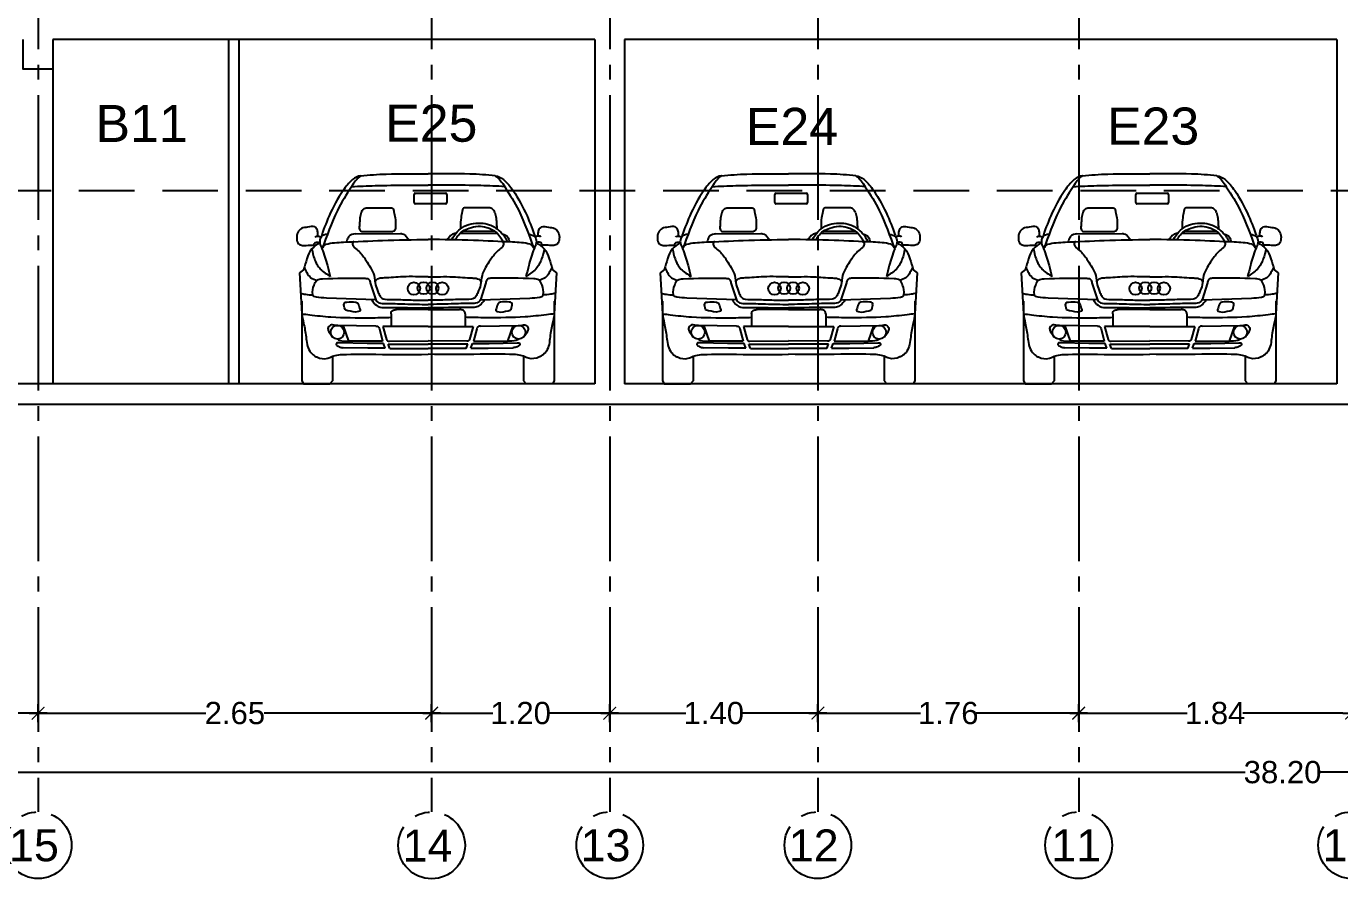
# Model space of a CAD drawing. Header units: millimetres. Extents: x 1217 to 2428, y 234 to 779.
# Drawn here: x 2234.74 to 2243.59, y 371.54 to 377.28 of the extents above; entities that cross this region are included whole.
import ezdxf

# ---------------------------------------------------------------- set-up
doc = ezdxf.new("R2010")
doc.units = ezdxf.units.MM
doc.linetypes.add('ACAD_ISO04W100', pattern=[30, 24, -3, 0, -3])
doc.linetypes.add('HIDDEN2', pattern=[0.1875, 0.125, -0.0625])
doc.layers.get('0').update_dxf_attribs({"lineweight": 5})
for name, color, linetype in [('0.1', 251, 'Continuous'), ('0.2', 2, 'Continuous'), ('0.3', 6, 'Continuous'), ('Ejes', 8, 'Continuous'), ('MURO', 5, 'Continuous'), ('Texto', 1, 'Continuous')]:
    doc.layers.add(name, color=color, linetype=linetype)
doc.styles.add('INTERARQ', font='arial.ttf')
doc.styles.get("Standard").update_dxf_attribs({"font": 'arial.ttf'})
doc.dimstyles.new('ESCALA_1-50', dxfattribs={"dimtxt": 0.15, "dimasz": 0.06, "dimexe": 0.18, "dimexo": 0.0625, "dimgap": 0, "dimtad": 0, "dimtih": 1, "dimtoh": 1, "dimzin": 0, "dimdsep": 46, "dimtxsty": 'INTERARQ', "dimblk": 'DIMTICK', "dimcen": 0, "dimse1": 1, "dimse2": 1, "dimclrd": 256, "dimclre": 1, "dimclrt": 2, "dimadec": 0, "dimazin": 0, "dimtfac": 4.5, "dimtofl": 0, "dimtmove": 2, "dimatfit": 3, "dimldrblk": 'DIMTICK', "dimfxl": 1, "dimtolj": 1, "dimtzin": 0, "dimarcsym": 0})

# ---------------------------------------------------------------- blocks, each defined once
blk = doc.blocks.new('A$C0762399E')
for p, q in [((0.79, 1.2212), (0.79, 1.2773)), ((0.7979, 1.2853), (1.0031, 1.2853)), ((1.011, 1.2773), (1.011, 1.2212)), ((0.4671, 1.1872), (0.6211, 1.1872)), ((1.0031, 1.2132), (0.7979, 1.2132)), ((1.3016, 1.1872), (1.1475, 1.1872)), ((0.3932, 1.0102), (0.6977, 1.013)), ((0.4502, 1.0274), (0.6479, 1.0274)), ((1.3555, 1.0104), (1.0987, 1.0127)), ((1.3185, 1.0274), (1.1208, 1.0274)), ((0.0444, 0.7695), (0.0178, 0.7484)), ((0.0178, 0.7484), (0.0332, 0.4714)), ((1.7243, 0.7695), (1.7508, 0.7484)), ((1.7508, 0.7484), (1.7355, 0.4714)), ((0.4953, 0.6806), (0.5318, 0.5668)), ((1.2734, 0.6806), (1.2369, 0.5668)), ((0.0332, 0.5583), (0.0332, 0.0195)), ((0.5318, 0.5668), (0.1989, 0.5781)), ((1.2369, 0.5668), (1.5697, 0.5781)), ((1.7355, 0.5583), (1.7355, 0.0195)), ((0.6348, 0.4709), (0.6348, 0.3866)), ((0.8843, 0.5002), (0.6722, 0.5002)), ((0.8843, 0.5002), (1.0964, 0.5002)), ((1.1339, 0.4709), (1.1339, 0.3866)), ((0.4019, 0.3905), (0.2773, 0.3933)), ((0.3127, 0.3904), (0.348, 0.2887)), ((0.5318, 0.389), (0.4019, 0.3905)), ((0.5562, 0.3717), (0.5781, 0.2887)), ((0.8843, 0.3866), (0.5796, 0.3866)), ((0.5796, 0.3866), (0.605, 0.2986)), ((0.8843, 0.3866), (1.1891, 0.3866)), ((1.1891, 0.3866), (1.1636, 0.2986)), ((1.2125, 0.3717), (1.1906, 0.2887)), ((1.2369, 0.389), (1.3667, 0.3905)), ((1.3667, 0.3905), (1.4914, 0.3933)), ((1.456, 0.3904), (1.4207, 0.2887)), ((0.473, 0.2717), (0.2838, 0.276)), ((0.5781, 0.2887), (0.348, 0.2887)), ((0.585, 0.2717), (0.473, 0.2717)), ((0.5957, 0.2397), (0.585, 0.2717)), ((0.6153, 0.2684), (0.8843, 0.2684)), ((0.6264, 0.2373), (0.6153, 0.2684)), ((0.6237, 0.2887), (0.8843, 0.2895)), ((1.145, 0.2887), (0.8843, 0.2895)), ((1.1534, 0.2684), (0.8843, 0.2684)), ((1.1422, 0.2373), (1.1534, 0.2684)), ((1.1729, 0.2397), (1.1836, 0.2717)), ((1.1836, 0.2717), (1.2957, 0.2717)), ((1.1906, 0.2887), (1.4207, 0.2887)), ((1.2957, 0.2717), (1.4849, 0.276)), ((0.2405, 0.1856), (0.2405, 0.021)), ((0.4785, 0.2397), (0.3112, 0.2439)), ((0.5957, 0.2397), (0.4785, 0.2397)), ((0.6264, 0.2373), (0.8843, 0.2373)), ((1.1422, 0.2373), (0.8843, 0.2373)), ((1.1729, 0.2397), (1.2901, 0.2397)), ((1.2901, 0.2397), (1.4574, 0.2439)), ((1.5282, 0.1856), (1.5282, 0.021)), ((0.0332, 0.0195), (0.0456, 0)), ((0.0456, 0), (0.2228, 0)), ((0.2405, 0.021), (0.2228, 0)), ((1.5282, 0.021), (1.5459, 0)), ((1.7231, 0), (1.5459, 0)), ((1.7355, 0.0195), (1.7231, 0))]:
    blk.add_line(p, q)
for centre, major_axis, start_param, end_param in [((0.7979, 1.2773), (0, 0.00801), 0, 1.570796), ((1.0031, 1.2773), (0, 0.00801), -1.570796, 0), ((0.7979, 1.2212), (0, 0.00801), 1.570796, 3.141593), ((1.0031, 1.2212), (0, 0.00801), 3.141593, 4.712389), ((0.7888, 0.6422), (0, 0.0423), 4.712389, 10.995574), ((0.8548, 0.6451), (0, 0.0413), 4.712389, 10.995574), ((0.9139, 0.6451), (0, 0.0413), 4.712389, 10.995574), ((0.9799, 0.6422), (0, 0.0423), 4.712389, 10.995574), ((0.2736, 0.3476), (0, 0.0461), -1.570796, 4.712389), ((1.4951, 0.3476), (0, 0.0461), -1.570796, 4.712389)]:
    blk.add_ellipse(centre, major_axis=major_axis, ratio=0.985583, start_param=start_param, end_param=end_param)
for points, knots in [([(0.4311, 1.4012), (0.4879, 1.408), (0.639, 1.4187), (0.7904, 1.415), (0.8843, 1.415)], [0, 0, 0, 0, 0.1718014, 0.4537492, 0.4537492, 0.4537492, 0.4537492]), ([(1.3376, 1.4012), (1.2807, 1.408), (1.1296, 1.4187), (0.9783, 1.415), (0.8843, 1.415)], [0, 0, 0, 0, 0.1718014, 0.4537492, 0.4537492, 0.4537492, 0.4537492]), ([(0.4311, 1.4012), (0.411, 1.4007), (0.3619, 1.3714), (0.2907, 1.2782), (0.2183, 1.1445), (0.178, 1.0337), (0.1611, 0.9836)], [0, 0, 0, 0, 0.0601891, 0.1576359, 0.3505039, 0.5068541, 0.5068541, 0.5068541, 0.5068541]), ([(0.4311, 1.4012), (0.4038, 1.3845), (0.3503, 1.3018), (0.253, 1.1451), (0.2022, 0.9963), (0.1696, 0.9096)], [0, 0, 0, 0, 0.0954655, 0.2803949, 0.5547771, 0.5547771, 0.5547771, 0.5547771]), ([(0.3679, 1.3286), (0.4211, 1.3331), (0.5448, 1.3359), (0.7169, 1.3414), (0.8358, 1.3393), (0.8843, 1.3393)], [0, 0, 0, 0, 0.1602553, 0.3709574, 0.5166785, 0.5166785, 0.5166785, 0.5166785]), ([(1.4008, 1.3286), (1.3476, 1.3331), (1.2239, 1.3359), (1.0517, 1.3414), (0.9329, 1.3393), (0.8843, 1.3393)], [0, 0, 0, 0, 0.1602553, 0.3709574, 0.5166785, 0.5166785, 0.5166785, 0.5166785]), ([(1.3376, 1.4012), (1.3577, 1.4007), (1.4067, 1.3714), (1.478, 1.2782), (1.5504, 1.1445), (1.5907, 1.0337), (1.6075, 0.9836)], [0, 0, 0, 0, 0.0601891, 0.1576359, 0.3505039, 0.5068541, 0.5068541, 0.5068541, 0.5068541]), ([(1.3376, 1.4012), (1.3649, 1.3845), (1.4184, 1.3018), (1.5157, 1.1451), (1.5664, 0.9963), (1.5991, 0.9096)], [0, 0, 0, 0, 0.0954655, 0.2803949, 0.5547771, 0.5547771, 0.5547771, 0.5547771]), ([(0.4341, 1.1538), (0.4302, 1.142), (0.4228, 1.1155), (0.4244, 1.0782), (0.4188, 1.0483), (0.4272, 1.0319), (0.4379, 1.0257), (0.4457, 1.0273), (0.4502, 1.0274)], [0, 0, 0, 0, 0.036683, 0.0803571, 0.1106049, 0.1229673, 0.1321338, 0.145492, 0.145492, 0.145492, 0.145492]), ([(0.4341, 1.1538), (0.4363, 1.1584), (0.4411, 1.1687), (0.4522, 1.1804), (0.4622, 1.187), (0.4671, 1.1872)], [0, 0, 0, 0, 0.01512727, 0.03338977, 0.04812819, 0.04812819, 0.04812819, 0.04812819]), ([(0.6211, 1.1872), (0.6271, 1.1869), (0.6371, 1.1886), (0.6527, 1.179), (0.6539, 1.1521), (0.6651, 1.1143), (0.6668, 1.0718), (0.6644, 1.0385), (0.653, 1.0273), (0.6479, 1.0274)], [0, 0, 0, 0, 0.017833, 0.0294408, 0.0497292, 0.0905574, 0.1493816, 0.1731214, 0.1884376, 0.1884376, 0.1884376, 0.1884376]), ([(1.1475, 1.1872), (1.1416, 1.1869), (1.1315, 1.1886), (1.1159, 1.179), (1.1148, 1.1521), (1.1035, 1.1143), (1.102, 1.075), (1.1035, 1.0502), (1.1046, 1.0455)], [0, 0, 0, 0, 0.45179, 0.745869, 1.259863, 2.294225, 3.784505, 4.146199, 4.146199, 4.146199, 4.146199]), ([(1.3345, 1.1538), (1.3324, 1.1584), (1.3276, 1.1687), (1.3165, 1.1804), (1.3065, 1.187), (1.3016, 1.1872)], [0, 0, 0, 0, 0.01512727, 0.03338977, 0.04812819, 0.04812819, 0.04812819, 0.04812819]), ([(1.3345, 1.1538), (1.3384, 1.142), (1.3459, 1.1155), (1.3443, 1.0795), (1.3486, 1.0552), (1.347, 1.0465)], [0, 0, 0, 0, 0.929344, 2.035806, 2.7062, 2.7062, 2.7062, 2.7062]), ([(0.1429, 0.995), (0.1428, 1.0017), (0.1411, 1.0173), (0.1396, 1.0413), (0.1143, 1.0672), (0.0744, 1.0539), (0.0315, 1.0538), (0.0017, 1.02), (-0.0031, 0.9808), (0.0063, 0.9421), (0.0465, 0.9268), (0.0779, 0.9389), (0.1161, 0.9315), (0.122, 0.9552), (0.1424, 0.9581), (0.1503, 0.9488), (0.1555, 0.948)], [0, 0, 0, 0, 0.0196918, 0.0469339, 0.0687702, 0.1165404, 0.1581289, 0.1948659, 0.237537, 0.2735027, 0.3011615, 0.3532, 0.3786345, 0.3957657, 0.4128505, 0.428549, 0.428549, 0.428549, 0.428549]), ([(1.0461, 0.9762), (1.0543, 0.9886), (1.0723, 1.0192), (1.1158, 1.0571), (1.175, 1.0824), (1.2385, 1.0856), (1.3058, 1.0755), (1.3622, 1.0384), (1.3996, 0.9948), (1.4151, 0.9672), (1.4202, 0.9567)], [0, 0, 0, 0, 1.111135, 2.660995, 4.257463, 5.907866, 7.430432, 9.359443, 10.85602, 11.72811, 11.72811, 11.72811, 11.72811]), ([(1.068, 0.9701), (1.0731, 0.9789), (1.0857, 1.0016), (1.1172, 1.0308), (1.1651, 1.0536), (1.2209, 1.0648), (1.2738, 1.0589), (1.3153, 1.0414), (1.3502, 1.0201), (1.3727, 0.9879), (1.3878, 0.9671), (1.394, 0.958)], [0.643017, 0.643017, 0.643017, 0.643017, 1.402629, 2.583728, 3.813932, 5.389278, 6.848739, 7.774605, 8.80308, 9.884391, 10.707911, 10.707911, 10.707911, 10.707911]), ([(1.6258, 0.995), (1.6259, 1.0017), (1.6276, 1.0173), (1.6291, 1.0413), (1.6544, 1.0672), (1.6943, 1.0539), (1.7372, 1.0538), (1.767, 1.02), (1.7718, 0.9808), (1.7624, 0.9421), (1.7222, 0.9268), (1.6908, 0.9389), (1.6526, 0.9315), (1.6467, 0.9552), (1.6263, 0.9581), (1.6183, 0.9488), (1.6132, 0.948)], [0, 0, 0, 0, 0.0196918, 0.0469339, 0.0687702, 0.1165404, 0.1581289, 0.1948659, 0.237537, 0.2735027, 0.3011615, 0.3532, 0.3786345, 0.3957657, 0.4128505, 0.428549, 0.428549, 0.428549, 0.428549]), ([(0.1232, 0.9893), (0.1276, 0.9946), (0.1437, 0.9964), (0.1572, 0.9926), (0.1627, 0.9881)], [0, 0, 0, 0, 0.02044679, 0.04135512, 0.04135512, 0.04135512, 0.04135512]), ([(0.2061, 1.0078), (0.1902, 1.0083), (0.1569, 0.9953), (0.1507, 0.9462), (0.1645, 0.9223), (0.1696, 0.9096)], [0, 0, 0, 0, 0.047564, 0.0877206, 0.1283319, 0.1283319, 0.1283319, 0.1283319]), ([(0.3932, 1.0102), (0.3859, 1.0102), (0.372, 1.0078), (0.3545, 0.9991), (0.3447, 0.9855), (0.339, 0.9715), (0.3368, 0.9616), (0.3358, 0.9562)], [0, 0, 0, 0, 0.548928, 1.06378, 1.433579, 1.776931, 2.192959, 2.192959, 2.192959, 2.192959]), ([(0.6977, 1.013), (0.7022, 1.013), (0.7123, 1.0116), (0.7265, 1.0049), (0.7408, 0.9905), (0.7493, 0.9787), (0.7547, 0.9712)], [0, 0, 0, 0, 0.34141, 0.765221, 1.164188, 1.85785, 1.85785, 1.85785, 1.85785]), ([(1.0709, 1.013), (1.0665, 1.013), (1.0563, 1.0116), (1.0421, 1.0049), (1.0279, 0.9905), (1.0193, 0.9787), (1.014, 0.9712)], [0, 0, 0, 0, 0.34141, 0.765221, 1.164188, 1.85785, 1.85785, 1.85785, 1.85785]), ([(1.3351, 1.0286), (1.3341, 1.0281), (1.3288, 1.0261), (1.323, 1.0273), (1.3185, 1.0274)], [3.2602864, 3.2602864, 3.2602864, 3.2602864, 3.347542, 3.6859629, 3.6859629, 3.6859629, 3.6859629]), ([(1.3863, 1.0093), (1.3899, 1.0087), (1.4001, 1.0061), (1.4142, 0.9991), (1.4239, 0.9855), (1.4296, 0.9715), (1.4319, 0.9616), (1.4329, 0.9562)], [0.275756, 0.275756, 0.275756, 0.275756, 0.548928, 1.06378, 1.433579, 1.776931, 2.192959, 2.192959, 2.192959, 2.192959]), ([(1.5626, 1.0078), (1.5784, 1.0083), (1.6117, 0.9953), (1.618, 0.9462), (1.6041, 0.9223), (1.5991, 0.9096)], [0, 0, 0, 0, 0.047564, 0.0877206, 0.1283319, 0.1283319, 0.1283319, 0.1283319]), ([(1.6455, 0.9893), (1.6411, 0.9946), (1.625, 0.9964), (1.6114, 0.9926), (1.606, 0.9881)], [0, 0, 0, 0, 0.02044679, 0.04135512, 0.04135512, 0.04135512, 0.04135512]), ([(0.1551, 0.9481), (0.1353, 0.9393), (0.0717, 0.8971), (0.0629, 0.8168), (0.0444, 0.7695)], [0, 0, 0, 0, 0.0647936, 0.2151508, 0.2151508, 0.2151508, 0.2151508]), ([(0.102, 0.9104), (0.1052, 0.8872), (0.1169, 0.8388), (0.1538, 0.7664), (0.2028, 0.7392), (0.2256, 0.7225)], [0, 0, 0, 0, 0.0694197, 0.1474029, 0.2316362, 0.2316362, 0.2316362, 0.2316362]), ([(0.1696, 0.9096), (0.1844, 0.8734), (0.2045, 0.8112), (0.2173, 0.7472), (0.2256, 0.7225)], [0, 0, 0, 0, 0.1158529, 0.1927663, 0.1927663, 0.1927663, 0.1927663]), ([(0.1962, 0.9409), (0.2345, 0.9514), (0.3633, 0.9574), (0.5918, 0.9682), (0.7823, 0.9723), (0.8843, 0.9723)], [0, 0, 0, 0, 0.118801, 0.3830667, 0.6892102, 0.6892102, 0.6892102, 0.6892102]), ([(0.3857, 0.9585), (0.3789, 0.9598), (0.3716, 0.9358), (0.3915, 0.9147), (0.4289, 0.8863), (0.4636, 0.8378), (0.4969, 0.7841), (0.5259, 0.7302), (0.5257, 0.6699), (0.5461, 0.6238), (0.5585, 0.5921), (0.5739, 0.5747), (0.6081, 0.5676), (0.6734, 0.5694), (0.7711, 0.5648), (0.8464, 0.5641), (0.8843, 0.5641)], [0, 0, 0, 0, 0.0207783, 0.0434063, 0.086193, 0.1600623, 0.2180782, 0.2752155, 0.3377244, 0.3914301, 0.422808, 0.438689, 0.4577892, 0.5238556, 0.6362427, 0.7500368, 0.7500368, 0.7500368, 0.7500368]), ([(1.5724, 0.9409), (1.5342, 0.9514), (1.4053, 0.9574), (1.1768, 0.9682), (0.9864, 0.9723), (0.8843, 0.9723)], [0, 0, 0, 0, 0.118801, 0.3830667, 0.6892102, 0.6892102, 0.6892102, 0.6892102]), ([(1.3829, 0.9585), (1.3897, 0.9598), (1.397, 0.9358), (1.3772, 0.9147), (1.3398, 0.8863), (1.3051, 0.8378), (1.2717, 0.7841), (1.2427, 0.7302), (1.2429, 0.6699), (1.2226, 0.6238), (1.2101, 0.5921), (1.1948, 0.5747), (1.1605, 0.5676), (1.0953, 0.5694), (0.9976, 0.5648), (0.9223, 0.5641), (0.8843, 0.5641)], [0, 0, 0, 0, 0.0207783, 0.0434063, 0.086193, 0.1600623, 0.2180782, 0.2752155, 0.3377244, 0.3914301, 0.422808, 0.438689, 0.4577892, 0.5238556, 0.6362427, 0.7500368, 0.7500368, 0.7500368, 0.7500368]), ([(1.6667, 0.9104), (1.6634, 0.8872), (1.6518, 0.8388), (1.6149, 0.7664), (1.5658, 0.7392), (1.5431, 0.7225)], [0, 0, 0, 0, 0.0694197, 0.1474029, 0.2316362, 0.2316362, 0.2316362, 0.2316362]), ([(1.5991, 0.9096), (1.5843, 0.8734), (1.5642, 0.8112), (1.5514, 0.7472), (1.5431, 0.7225)], [0, 0, 0, 0, 0.1158529, 0.1927663, 0.1927663, 0.1927663, 0.1927663]), ([(1.6136, 0.9481), (1.6333, 0.9393), (1.6969, 0.8971), (1.7058, 0.8168), (1.7243, 0.7695)], [0, 0, 0, 0, 0.0647936, 0.2151508, 0.2151508, 0.2151508, 0.2151508]), ([(0.0496, 0.7837), (0.0554, 0.7724), (0.0665, 0.7473), (0.0923, 0.7119), (0.1213, 0.701), (0.1357, 0.6983)], [0, 0, 0, 0, 0.0378212, 0.0816698, 0.12574, 0.12574, 0.12574, 0.12574]), ([(0.1147, 0.5881), (0.1099, 0.5887), (0.1026, 0.623), (0.1115, 0.6548), (0.1314, 0.7044), (0.2573, 0.7151), (0.3645, 0.7108), (0.47, 0.7123), (0.4927, 0.7023), (0.493, 0.6878), (0.4953, 0.6806)], [0, 0, 0, 0, 0.014448, 0.0781418, 0.1164324, 0.1541273, 0.4266135, 0.4576375, 0.4720932, 0.4942785, 0.4942785, 0.4942785, 0.4942785]), ([(0.8843, 0.7214), (0.8282, 0.7214), (0.7301, 0.7259), (0.6166, 0.7131), (0.5535, 0.7134), (0.5258, 0.6967), (0.5262, 0.6851)], [0, 0, 0, 0, 0.1685572, 0.2965898, 0.3335188, 0.3679152, 0.3679152, 0.3679152, 0.3679152]), ([(0.8843, 0.7214), (0.9405, 0.7214), (1.0386, 0.7259), (1.1521, 0.7131), (1.2151, 0.7134), (1.2429, 0.6967), (1.2425, 0.6851)], [0, 0, 0, 0, 0.1685572, 0.2965898, 0.3335188, 0.3679152, 0.3679152, 0.3679152, 0.3679152]), ([(1.654, 0.5881), (1.6588, 0.5887), (1.6661, 0.623), (1.6571, 0.6548), (1.6373, 0.7044), (1.5113, 0.7151), (1.4042, 0.7108), (1.2986, 0.7123), (1.276, 0.7023), (1.2757, 0.6878), (1.2734, 0.6806)], [0, 0, 0, 0, 0.014448, 0.0781418, 0.1164324, 0.1541273, 0.4266135, 0.4576375, 0.4720932, 0.4942785, 0.4942785, 0.4942785, 0.4942785]), ([(1.7191, 0.7837), (1.7132, 0.7724), (1.7022, 0.7473), (1.6764, 0.7119), (1.6474, 0.701), (1.633, 0.6983)], [0, 0, 0, 0, 0.0378212, 0.0816698, 0.12574, 0.12574, 0.12574, 0.12574]), ([(0.0255, 0.6099), (0.0364, 0.6074), (0.0635, 0.6025), (0.0913, 0.5996), (0.1077, 0.6009)], [0, 0, 0, 0, 0.03352122, 0.08275528, 0.08275528, 0.08275528, 0.08275528]), ([(0.1989, 0.5781), (0.1764, 0.5789), (0.148, 0.5804), (0.1204, 0.5881), (0.1147, 0.5881)], [0, 0, 0, 0, 0.06777526, 0.08486003, 0.08486003, 0.08486003, 0.08486003]), ([(0.3183, 0.5326), (0.3162, 0.5364), (0.3204, 0.5491), (0.3524, 0.5533), (0.3801, 0.5537), (0.4087, 0.5471), (0.4187, 0.5277), (0.4217, 0.5114), (0.4299, 0.4912), (0.391, 0.4777), (0.3655, 0.491), (0.3204, 0.495), (0.3198, 0.5197), (0.3169, 0.5326)], [0, 0, 0, 0, 0.0129354, 0.0293715, 0.0897771, 0.1017748, 0.111895, 0.1505002, 0.1562851, 0.1695305, 0.2427746, 0.2557219, 0.2948095, 0.2948095, 0.2948095, 0.2948095]), ([(0.5051, 0.5655), (0.5124, 0.5515), (0.5298, 0.5312), (0.5666, 0.513), (0.6859, 0.5173), (0.7916, 0.512), (0.8843, 0.512)], [0, 0, 0, 0, 0.0467422, 0.0762625, 0.1198892, 0.3979985, 0.3979985, 0.3979985, 0.3979985]), ([(0.5318, 0.5668), (0.535, 0.5576), (0.5572, 0.5408), (0.6262, 0.5421), (0.7362, 0.5378), (0.8324, 0.5357), (0.8843, 0.5357)], [0, 0, 0, 0, 0.0286932, 0.0725899, 0.2046333, 0.3605748, 0.3605748, 0.3605748, 0.3605748]), ([(1.2369, 0.5668), (1.2337, 0.5576), (1.2115, 0.5408), (1.1424, 0.5421), (1.0325, 0.5378), (0.9363, 0.5357), (0.8843, 0.5357)], [0, 0, 0, 0, 0.0286932, 0.0725899, 0.2046333, 0.3605748, 0.3605748, 0.3605748, 0.3605748]), ([(1.2636, 0.5655), (1.2563, 0.5515), (1.2388, 0.5312), (1.202, 0.513), (1.0827, 0.5173), (0.977, 0.512), (0.8843, 0.512)], [0, 0, 0, 0, 0.0467422, 0.0762625, 0.1198892, 0.3979985, 0.3979985, 0.3979985, 0.3979985]), ([(1.4504, 0.5326), (1.4524, 0.5364), (1.4483, 0.5491), (1.4163, 0.5533), (1.3886, 0.5537), (1.3599, 0.5471), (1.3499, 0.5277), (1.3469, 0.5114), (1.3388, 0.4912), (1.3777, 0.4777), (1.4032, 0.491), (1.4482, 0.495), (1.4489, 0.5197), (1.4518, 0.5326)], [0, 0, 0, 0, 0.0129354, 0.0293715, 0.0897771, 0.1017748, 0.111895, 0.1505002, 0.1562851, 0.1695305, 0.2427746, 0.2557219, 0.2948095, 0.2948095, 0.2948095, 0.2948095]), ([(1.5697, 0.5781), (1.5923, 0.5789), (1.6207, 0.5804), (1.6483, 0.5881), (1.654, 0.5881)], [0, 0, 0, 0, 0.06777526, 0.08486003, 0.08486003, 0.08486003, 0.08486003]), ([(1.7431, 0.6099), (1.7322, 0.6074), (1.7051, 0.6025), (1.6774, 0.5996), (1.661, 0.6009)], [0, 0, 0, 0, 0.03352122, 0.08275528, 0.08275528, 0.08275528, 0.08275528]), ([(0.0332, 0.4714), (0.035, 0.4501), (0.049, 0.3992), (0.0637, 0.3164), (0.0694, 0.232), (0.1107, 0.1935), (0.1501, 0.1719), (0.1903, 0.1634), (0.2295, 0.1812), (0.2612, 0.195), (0.3665, 0.2015), (0.5743, 0.1983), (0.7672, 0.1961), (0.8843, 0.1991)], [0, 0, 0, 0, 0.063049, 0.154497, 0.253624, 0.296431, 0.314931, 0.3893, 0.405203, 0.443052, 0.492142, 0.718098, 1.069536, 1.069536, 1.069536, 1.069536]), ([(0.0332, 0.4714), (0.0511, 0.4704), (0.1164, 0.4614), (0.2687, 0.4458), (0.4532, 0.4452), (0.5894, 0.4464), (0.6385, 0.4486)], [0, 0, 0, 0, 0.0536615, 0.1975957, 0.4588745, 0.6063632, 0.6063632, 0.6063632, 0.6063632]), ([(0.6348, 0.4709), (0.6348, 0.4754), (0.6352, 0.4867), (0.6509, 0.4998), (0.6648, 0.5002), (0.6722, 0.5002)], [0, 0, 0, 0, 0.01314212, 0.03156243, 0.05389012, 0.05389012, 0.05389012, 0.05389012]), ([(1.7355, 0.4714), (1.7337, 0.4501), (1.7197, 0.3992), (1.7049, 0.3164), (1.6992, 0.232), (1.658, 0.1935), (1.6186, 0.1719), (1.5783, 0.1634), (1.5392, 0.1812), (1.5074, 0.195), (1.4022, 0.2015), (1.1943, 0.1983), (1.0014, 0.1961), (0.8843, 0.1991)], [0, 0, 0, 0, 0.063049, 0.154497, 0.253624, 0.296431, 0.314931, 0.3893, 0.405203, 0.443052, 0.492142, 0.718098, 1.069536, 1.069536, 1.069536, 1.069536]), ([(1.1339, 0.4709), (1.1339, 0.4754), (1.1335, 0.4867), (1.1178, 0.4998), (1.1039, 0.5002), (1.0964, 0.5002)], [0, 0, 0, 0, 0.01314212, 0.03156243, 0.05389012, 0.05389012, 0.05389012, 0.05389012]), ([(1.7355, 0.4714), (1.7176, 0.4704), (1.6523, 0.4614), (1.5, 0.4458), (1.3155, 0.4452), (1.1793, 0.4464), (1.1302, 0.4486)], [0, 0, 0, 0, 0.0536615, 0.1975957, 0.4588745, 0.6063632, 0.6063632, 0.6063632, 0.6063632]), ([(0.2736, 0.3937), (0.2658, 0.3938), (0.2522, 0.3933), (0.2339, 0.4009), (0.2201, 0.3914), (0.2067, 0.378), (0.213, 0.3541), (0.224, 0.3348), (0.2342, 0.3238), (0.2387, 0.3189)], [0, 0, 0, 0, 0.0233017, 0.0411942, 0.0538862, 0.0707293, 0.0936668, 0.1182238, 0.137989, 0.137989, 0.137989, 0.137989]), ([(0.5318, 0.389), (0.5378, 0.389), (0.5505, 0.3883), (0.5549, 0.3765), (0.5562, 0.3717)], [0, 0, 0, 0, 0.01790018, 0.03266252, 0.03266252, 0.03266252, 0.03266252]), ([(1.2369, 0.389), (1.2309, 0.389), (1.2182, 0.3883), (1.2137, 0.3765), (1.2125, 0.3717)], [0, 0, 0, 0, 0.01790018, 0.03266252, 0.03266252, 0.03266252, 0.03266252]), ([(1.4951, 0.3937), (1.5029, 0.3938), (1.5164, 0.3933), (1.5348, 0.4009), (1.5486, 0.3914), (1.5619, 0.378), (1.5557, 0.3541), (1.5447, 0.3348), (1.5345, 0.3238), (1.53, 0.3189)], [0, 0, 0, 0, 0.0233017, 0.0411942, 0.0538862, 0.0707293, 0.0936668, 0.1182238, 0.137989, 0.137989, 0.137989, 0.137989]), ([(0.2838, 0.276), (0.2793, 0.276), (0.2707, 0.2789), (0.2644, 0.2684), (0.2674, 0.2614), (0.2731, 0.2542), (0.2891, 0.2493), (0.3022, 0.244), (0.3112, 0.2439)], [0, 0, 0, 0, 0.01349606, 0.02266249, 0.0285403, 0.03514669, 0.04950226, 0.07679962, 0.07679962, 0.07679962, 0.07679962]), ([(0.2736, 0.3015), (0.2782, 0.2976), (0.3024, 0.2869), (0.3285, 0.2887), (0.348, 0.2887)], [0, 0, 0, 0, 0.01814875, 0.07653035, 0.07653035, 0.07653035, 0.07653035]), ([(0.605, 0.2986), (0.606, 0.2955), (0.6106, 0.288), (0.6193, 0.2887), (0.6237, 0.2887)], [0, 0, 0, 0, 0.00967169, 0.02282663, 0.02282663, 0.02282663, 0.02282663]), ([(1.1636, 0.2986), (1.1627, 0.2955), (1.158, 0.288), (1.1494, 0.2887), (1.145, 0.2887)], [0, 0, 0, 0, 0.00967169, 0.02282663, 0.02282663, 0.02282663, 0.02282663]), ([(1.4951, 0.3015), (1.4905, 0.2976), (1.4663, 0.2869), (1.4401, 0.2887), (1.4207, 0.2887)], [0, 0, 0, 0, 0.01814875, 0.07653035, 0.07653035, 0.07653035, 0.07653035]), ([(1.4849, 0.276), (1.4894, 0.276), (1.498, 0.2789), (1.5043, 0.2684), (1.5012, 0.2614), (1.4956, 0.2542), (1.4795, 0.2493), (1.4665, 0.244), (1.4574, 0.2439)], [0, 0, 0, 0, 0.01349606, 0.02266249, 0.0285403, 0.03514669, 0.04950226, 0.07679962, 0.07679962, 0.07679962, 0.07679962])]:
    blk.add_open_spline(points, degree=3, knots=knots)
for points in [[(1.1174, 1.028), (1.1185, 1.0276), (1.1196, 1.0274), (1.1208, 1.0274)], [(0.1962, 0.9409), (0.1839, 0.9351), (0.1747, 0.9224), (0.1696, 0.9096)], [(1.5724, 0.9409), (1.5848, 0.9351), (1.594, 0.9224), (1.5991, 0.9096)]]:
    blk.add_open_spline(points, degree=3)
blk = doc.blocks.new('DIMTICK')
at = {"color": 1}
for p, q in [((-1, 0), (1, 0)), ((0, 1), (0, -1))]:
    blk.add_line(p, q, dxfattribs=at)
at = {"color": 3, "const_width": 0.141}
blk.add_lwpolyline([(0.71, 0.71), (-0.71, -0.71)], dxfattribs=at)
blk = doc.blocks.new('*D1716')
at = {"layer": '0.1', "lineweight": -2, "ltscale": 3, "transparency": 16777216}
for p, q in [((2224.1638, 372.2533), (2242.9532, 372.2533)), ((2262.2481, 372.2533), (2243.4587, 372.2533))]:
    blk.add_line(p, q, dxfattribs=at)
at = {"layer": 'Defpoints', "color": 0, "ltscale": 3, "transparency": 16777216}
for p in [(2224.1038, 374.731, 0), (2262.3081, 373.051, 0), (2224.1038, 372.2533)]:
    blk.add_point(p, dxfattribs=at)
at = {"layer": '0.1', "lineweight": -2, "ltscale": 3, "transparency": 16777216, "xscale": 0.06, "yscale": 0.06, "zscale": 0.06, "rotation": 180}
blk.add_blockref('DIMTICK', (2224.1038, 372.2533), dxfattribs=at)
at = {"layer": '0.1', "lineweight": -2, "ltscale": 3, "transparency": 16777216, "xscale": 0.06, "yscale": 0.06, "zscale": 0.06}
blk.add_blockref('DIMTICK', (2262.3081, 372.2533), dxfattribs=at)
at = {"layer": '0.1', "color": 2, "ltscale": 3, "transparency": 16777216, "insert": (2243.206, 372.2533), "char_height": 0.15, "attachment_point": 5, "style": 'INTERARQ'}
blk.add_mtext('\\A1;38.20', dxfattribs=at)
blk = doc.blocks.new('*D1598')
at = {"layer": '0.1', "lineweight": -2, "ltscale": 3, "transparency": 16777216}
for p, q in [((2232.234, 372.6515), (2233.3005, 372.6515)), ((2234.7585, 372.6515), (2233.692, 372.6515))]:
    blk.add_line(p, q, dxfattribs=at)
at = {"layer": 'Defpoints', "color": 0, "ltscale": 3, "transparency": 16777216}
for p in [(2234.8185, 374.2932, 0), (2232.174, 373.7904, 0), (2234.8185, 372.6515)]:
    blk.add_point(p, dxfattribs=at)
at = {"layer": '0.1', "lineweight": -2, "ltscale": 3, "transparency": 16777216, "xscale": 0.06, "yscale": 0.06, "zscale": 0.06, "rotation": 180}
blk.add_blockref('DIMTICK', (2232.174, 372.6515), dxfattribs=at)
at = {"layer": '0.1', "lineweight": -2, "ltscale": 3, "transparency": 16777216, "xscale": 0.06, "yscale": 0.06, "zscale": 0.06}
blk.add_blockref('DIMTICK', (2234.8185, 372.6515), dxfattribs=at)
at = {"layer": '0.1', "color": 2, "ltscale": 3, "transparency": 16777216, "insert": (2233.4963, 372.6515), "char_height": 0.15, "attachment_point": 5, "style": 'INTERARQ'}
blk.add_mtext('\\A1;2.64', dxfattribs=at)
blk = doc.blocks.new('*D1599')
at = {"layer": '0.1', "lineweight": -2, "ltscale": 3, "transparency": 16777216}
for p, q in [((2234.8785, 372.6515), (2235.9479, 372.6515)), ((2237.4107, 372.6515), (2236.3413, 372.6515))]:
    blk.add_line(p, q, dxfattribs=at)
at = {"layer": 'Defpoints', "color": 0, "ltscale": 3, "transparency": 16777216}
for p in [(2234.8185, 374.2932, 0), (2237.4707, 374.0023, 0), (2237.4707, 372.6515)]:
    blk.add_point(p, dxfattribs=at)
at = {"layer": '0.1', "lineweight": -2, "ltscale": 3, "transparency": 16777216, "xscale": 0.06, "yscale": 0.06, "zscale": 0.06, "rotation": 180}
blk.add_blockref('DIMTICK', (2234.8185, 372.6515), dxfattribs=at)
at = {"layer": '0.1', "lineweight": -2, "ltscale": 3, "transparency": 16777216, "xscale": 0.06, "yscale": 0.06, "zscale": 0.06}
blk.add_blockref('DIMTICK', (2237.4707, 372.6515), dxfattribs=at)
at = {"layer": '0.1', "color": 2, "ltscale": 3, "transparency": 16777216, "insert": (2236.1446, 372.6515), "char_height": 0.15, "attachment_point": 5, "style": 'INTERARQ'}
blk.add_mtext('\\A1;2.65', dxfattribs=at)
blk = doc.blocks.new('*D1600')
at = {"layer": '0.1', "lineweight": -2, "ltscale": 3, "transparency": 16777216}
for p, q in [((2237.5307, 372.6515), (2237.8834, 372.6515)), ((2238.6111, 372.6515), (2238.2584, 372.6515))]:
    blk.add_line(p, q, dxfattribs=at)
at = {"layer": 'Defpoints', "color": 0, "ltscale": 3, "transparency": 16777216}
for p in [(2238.6711, 374.0553, 0), (2237.4707, 374.0023, 0), (2238.6711, 372.6515)]:
    blk.add_point(p, dxfattribs=at)
at = {"layer": '0.1', "lineweight": -2, "ltscale": 3, "transparency": 16777216, "xscale": 0.06, "yscale": 0.06, "zscale": 0.06, "rotation": 180}
blk.add_blockref('DIMTICK', (2237.4707, 372.6515), dxfattribs=at)
at = {"layer": '0.1', "lineweight": -2, "ltscale": 3, "transparency": 16777216, "xscale": 0.06, "yscale": 0.06, "zscale": 0.06}
blk.add_blockref('DIMTICK', (2238.6711, 372.6515), dxfattribs=at)
at = {"layer": '0.1', "color": 2, "ltscale": 3, "transparency": 16777216, "insert": (2238.0709, 372.6515), "char_height": 0.15, "attachment_point": 5, "style": 'INTERARQ'}
blk.add_mtext('\\A1;1.20', dxfattribs=at)
blk = doc.blocks.new('*D1601')
at = {"layer": '0.1', "lineweight": -2, "ltscale": 3, "transparency": 16777216}
for p, q in [((2238.7311, 372.6515), (2239.185, 372.6515)), ((2240.014, 372.6515), (2239.56, 372.6515))]:
    blk.add_line(p, q, dxfattribs=at)
at = {"layer": 'Defpoints', "color": 0, "ltscale": 3, "transparency": 16777216}
for p in [(2238.6711, 374.0553, 0), (2240.074, 373.9759, 0), (2240.074, 372.6515)]:
    blk.add_point(p, dxfattribs=at)
at = {"layer": '0.1', "lineweight": -2, "ltscale": 3, "transparency": 16777216, "xscale": 0.06, "yscale": 0.06, "zscale": 0.06, "rotation": 180}
blk.add_blockref('DIMTICK', (2238.6711, 372.6515), dxfattribs=at)
at = {"layer": '0.1', "lineweight": -2, "ltscale": 3, "transparency": 16777216, "xscale": 0.06, "yscale": 0.06, "zscale": 0.06}
blk.add_blockref('DIMTICK', (2240.074, 372.6515), dxfattribs=at)
at = {"layer": '0.1', "color": 2, "ltscale": 3, "transparency": 16777216, "insert": (2239.3725, 372.6515), "char_height": 0.15, "attachment_point": 5, "style": 'INTERARQ'}
blk.add_mtext('\\A1;1.40', dxfattribs=at)
blk = doc.blocks.new('*D1602')
at = {"layer": '0.1', "lineweight": -2, "ltscale": 3, "transparency": 16777216}
for p, q in [((2240.134, 372.6515), (2240.7651, 372.6515)), ((2241.7717, 372.6515), (2241.1405, 372.6515))]:
    blk.add_line(p, q, dxfattribs=at)
at = {"layer": 'Defpoints', "color": 0, "ltscale": 3, "transparency": 16777216}
for p in [(2240.074, 373.9759, 0), (2241.8317, 374.0189, 0), (2241.8317, 372.6515)]:
    blk.add_point(p, dxfattribs=at)
at = {"layer": '0.1', "lineweight": -2, "ltscale": 3, "transparency": 16777216, "xscale": 0.06, "yscale": 0.06, "zscale": 0.06, "rotation": 180}
blk.add_blockref('DIMTICK', (2240.074, 372.6515), dxfattribs=at)
at = {"layer": '0.1', "lineweight": -2, "ltscale": 3, "transparency": 16777216, "xscale": 0.06, "yscale": 0.06, "zscale": 0.06}
blk.add_blockref('DIMTICK', (2241.8317, 372.6515), dxfattribs=at)
at = {"layer": '0.1', "color": 2, "ltscale": 3, "transparency": 16777216, "insert": (2240.9528, 372.6515), "char_height": 0.15, "attachment_point": 5, "style": 'INTERARQ'}
blk.add_mtext('\\A1;1.76', dxfattribs=at)
blk = doc.blocks.new('*D1603')
at = {"layer": '0.1', "lineweight": -2, "ltscale": 3, "transparency": 16777216}
for p, q in [((2241.8917, 372.6515), (2242.5639, 372.6515)), ((2243.6111, 372.6515), (2242.9388, 372.6515))]:
    blk.add_line(p, q, dxfattribs=at)
at = {"layer": 'Defpoints', "color": 0, "ltscale": 3, "transparency": 16777216}
for p in [(2241.8317, 374.0189, 0), (2243.6711, 373.6845, 0), (2243.6711, 372.6515)]:
    blk.add_point(p, dxfattribs=at)
at = {"layer": '0.1', "lineweight": -2, "ltscale": 3, "transparency": 16777216, "xscale": 0.06, "yscale": 0.06, "zscale": 0.06, "rotation": 180}
blk.add_blockref('DIMTICK', (2241.8317, 372.6515), dxfattribs=at)
at = {"layer": '0.1', "lineweight": -2, "ltscale": 3, "transparency": 16777216, "xscale": 0.06, "yscale": 0.06, "zscale": 0.06}
blk.add_blockref('DIMTICK', (2243.6711, 372.6515), dxfattribs=at)
at = {"layer": '0.1', "color": 2, "ltscale": 3, "transparency": 16777216, "insert": (2242.7514, 372.6515), "char_height": 0.15, "attachment_point": 5, "style": 'INTERARQ'}
blk.add_mtext('\\A1;1.84', dxfattribs=at)

msp = doc.modelspace()

# ---------------------------------------------------------------- linework, layer by layer
at = {"layer": '0.2', "linetype": 'HIDDEN2', "ltscale": 3, "elevation": 0}
msp.add_lwpolyline([(2262.46814, 376.17099), (2220.00243, 376.17099)], dxfattribs=at)
at = {"layer": '0.3', "ltscale": 3, "elevation": 0}
for points in [[(2234.91853, 377.19099), (2234.91853, 374.87099)], [(2236.10108, 377.19099), (2236.10108, 374.87099)], [(2236.17108, 377.19099), (2236.17108, 374.87099)]]:
    msp.add_lwpolyline(points, dxfattribs=at)
at = {"layer": 'Ejes', "linetype": 'ACAD_ISO04W100', "ltscale": 0.035, "elevation": 0}
for points in [[(2234.81853, 400.96664), (2234.81853, 371.9866)], [(2237.47067, 400.96664), (2237.47067, 371.98569)], [(2238.67112, 400.96664), (2238.67112, 371.9866)], [(2240.07395, 400.96664), (2240.07395, 371.9866)], [(2241.83167, 400.96664), (2241.83167, 371.9866)]]:
    msp.add_lwpolyline(points, dxfattribs=at)
at = {"layer": 'Ejes', "linetype": 'ACAD_ISO04W100', "ltscale": 0.035}
for centre in [(2234.81853, 371.76162, 0), (2234.81853, 371.76162, 0), (2237.47066, 371.76071, 0), (2237.47066, 371.76071, 0), (2238.67112, 371.76162, 0), (2238.67112, 371.76162, 0), (2240.07396, 371.76162, 0), (2240.07396, 371.76162, 0), (2241.83167, 371.76162, 0), (2241.83167, 371.76162, 0), (2243.67112, 371.76162, 0), (2243.67111, 371.76162, 0)]:
    msp.add_circle(centre, 0.22498, dxfattribs=at)
at = {"layer": 'MURO', "ltscale": 3, "elevation": 0}
for points in [[(2234.91853, 377.19099), (2234.91853, 376.99099), (2234.71853, 376.99099), (2234.71853, 377.19099)], [(2238.57109, 377.19099), (2234.91853, 377.19099)], [(2238.57109, 377.19099), (2238.57109, 374.87099)], [(2238.77109, 377.19099), (2238.77109, 374.87099)], [(2243.57108, 377.19099), (2238.77109, 377.19099)], [(2243.57108, 377.19099), (2243.57108, 374.87099)], [(2238.57109, 374.87099), (2234.64057, 374.87099)], [(2243.57108, 374.87099), (2238.77109, 374.87099)], [(2246.47108, 374.73099), (2224.10385, 374.73099)]]:
    msp.add_lwpolyline(points, dxfattribs=at)

# ---------------------------------------------------------------- block references
at = {"layer": '0.1'}
for p in [(2236.56213, 374.87099, 0), (2238.99275, 374.87099, 0), (2241.4261, 374.87099, 0)]:
    msp.add_blockref('A$C0762399E', p, dxfattribs=at)

# ---------------------------------------------------------------- texts
at = {"layer": 'Ejes', "char_height": 0.216, "width": 0.344369, "attachment_point": 5}
for s, insert in [('15', (2234.79052, 371.75989, 0)), ('14', (2237.44265, 371.75897, 0)), ('13', (2238.64311, 371.75989, 0)), ('12', (2240.04595, 371.75989, 0)), ('11', (2241.81516, 371.75989, 0)), ('10', (2243.64311, 371.75988, 0))]:
    msp.add_mtext(s, dxfattribs=dict(at, insert=insert))
at = {"layer": 'Texto', "char_height": 0.25, "width": 1.9772647, "attachment_point": 5}
for s, insert in [('B11', (2235.5159, 376.6261, 0)), ('E25', (2237.46851, 376.6261, 0)), ('E24', (2239.89913, 376.6061, 0)), ('E23', (2242.33357, 376.60638, 0))]:
    msp.add_mtext(s, dxfattribs=dict(at, insert=insert))

# ---------------------------------------------------------------- dimensions: what is measured, and where the dimension line sits
at = {"layer": '0.1', "ltscale": 3}
for base, p1, p2, picture, middle in [((2224.10385, 372.25331), (2262.30808, 373.05099, 0), (2224.10385, 374.73099, 0), '*D1716', (2243.20597, 372.25331)), ((2234.81853, 372.65146), (2232.17399, 373.79045, 0), (2234.81853, 374.29321, 0), '*D1598', (2233.49626, 372.65146)), ((2237.47067, 372.65146), (2234.81853, 374.29321, 0), (2237.47067, 374.00235, 0), '*D1599', (2236.1446, 372.65146)), ((2238.67112, 372.65146), (2237.47067, 374.00235, 0), (2238.67112, 374.05533, 0), '*D1600', (2238.07089, 372.65146)), ((2240.07395, 372.65146), (2238.67112, 374.05533, 0), (2240.07395, 373.97586, 0), '*D1601', (2239.37254, 372.65146)), ((2241.83167, 372.65146), (2240.07395, 373.97586, 0), (2241.83167, 374.01889, 0), '*D1602', (2240.95281, 372.65146)), ((2243.67112, 372.65146), (2241.83167, 374.01889, 0), (2243.67112, 373.68449, 0), '*D1603', (2242.75139, 372.65146))]:
    dim = msp.add_linear_dim(base=base, p1=p1, p2=p2, dimstyle='ESCALA_1-50', dxfattribs=at)
    dim.commit()
    dim.dimension.update_dxf_attribs({"geometry": picture, "text_midpoint": middle})

doc.saveas('drawing.dxf')
